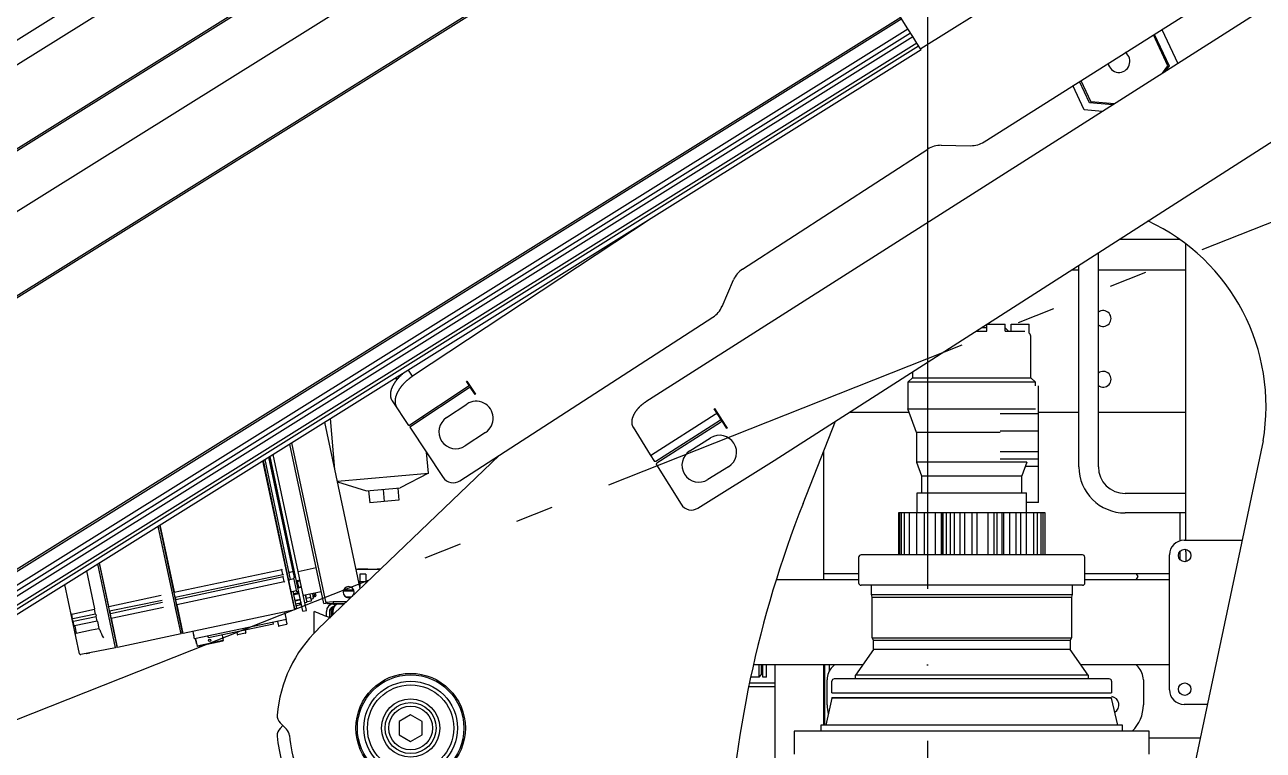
# Model space of a CAD drawing. Header units: millimetres. Extents: x 1084702 to 1166801, y 36632 to 124519.
# Drawn here: x 1097401 to 1098420, y 106232 to 106829 of the extents above; entities that cross this region are included whole.
import ezdxf

# ---------------------------------------------------------------- set-up
doc = ezdxf.new("R2010")
doc.units = ezdxf.units.MM
doc.header["$LTSCALE"] = 250
doc.linetypes.add('CENTER', pattern=[3, 2.5, -0.25, 0, -0.25])
doc.linetypes.add('PHANTOM', pattern=[2.1, 1.25, -0.2, 0.125, -0.2, 0.125, -0.2])
doc.layers.get('0').update_dxf_attribs({"color": 255})

# ---------------------------------------------------------------- blocks, each defined once
blk = doc.blocks.new('cont')
at = {"linetype": 'PHANTOM'}
blk.add_line((225402.8, 143408.7), (231452.8, 145808.7), dxfattribs=at)
blk = doc.blocks.new('PK65002M m platform_side')
at = {"linetype": 'Continuous'}
for p, q in [((-9419.2, 6567.8), (-11373.2, 5346.8)), ((-11575.6, 5341.2), (-9733, 6492.7)), ((-11331.7, 5303.7), (-9546, 6419.5)), ((-11330.9, 5302.4), (-9545.2, 6418.3)), ((-11534.1, 5298.2), (-9771.6, 6399.5)), ((-11533.3, 5296.9), (-9770.8, 6398.3)), ((-10456.8, 6060.5), (-11691.5, 5288.9)), ((-9588.8, 5990), (-10256.4, 5564.9)), ((-10040.9, 5872), (-10109, 5980.8)), ((-10150.9, 5516.7), (-9447.6, 5968)), ((-9978.2, 5779), (-9743.1, 5927.7)), ((-9920.5, 5924.2), (-10030.4, 5855.6)), ((-10046.8, 5881.4), (-11641.1, 4885.1)), ((-10046, 5880.1), (-11640.3, 4883.8)), ((-11635.3, 4875.8), (-10040.9, 5872)), ((-10038.8, 5868.5), (-11633.1, 4872.3)), ((-10036.9, 5865.6), (-10040.9, 5872)), ((-9827.2, 5841.6), (-9839, 5867)), ((-9838.3, 5867.5), (-9826.2, 5841.6)), ((-9832.1, 5871.4), (-9819, 5843.4)), ((-11631.2, 4869.3), (-10036.9, 5865.6)), ((-10033.5, 5860.1), (-11627.9, 4863.9)), ((-11626.5, 4861.7), (-10032.2, 5857.9)), ((-10033.5, 5860.1), (-10036.9, 5865.6)), ((-10030.1, 5854.6), (-10033.5, 5860.1)), ((-10030.1, 5854.6), (-11624.4, 4858.4)), ((-9831.5, 5835.4), (-9827.2, 5841.6)), ((-9826.2, 5841.6), (-9829.7, 5836.5)), ((-9895.9, 5805.3), (-9905.2, 5825.2)), ((-9891.5, 5811.1), (-9899.7, 5828.7)), ((-9898.7, 5829.3), (-9890.6, 5812)), ((-9880.9, 5804), (-9895.9, 5805.3)), ((-9872.3, 5809.5), (-9891.5, 5811.1)), ((-9871, 5810.3), (-9890.6, 5812)), ((-10013.5, 5776.1), (-9989.3, 5775.8)), ((-10176.8, 5674.3), (-10024.6, 5772.9)), ((-10252.1, 5715.9), (-10448.2, 5586.1)), ((-9817.3, 5698.6), (-9867.3, 5698.6)), ((-9812.3, 5451.1), (-9812.3, 5695)), ((-9884.3, 5511.6), (-9884.3, 5687.8)), ((-9906.3, 5673.6), (-9900.3, 5673.6)), ((-9900.3, 5511.6), (-9900.3, 5677.5)), ((-9884.3, 5673.6), (-9812.3, 5673.6)), ((-10193.7, 5643.6), (-10184.3, 5665.4)), ((-10409.3, 5500.1), (-10201.2, 5634.7)), ((-9985, 5623.1), (-9976, 5623.1)), ((-9980.3, 5626.1), (-9976, 5626.1)), ((-9978.4, 5626.1), (-9978.4, 5627.4)), ((-9976, 5628.9), (-9961, 5628.9)), ((-9976, 5623.1), (-9976, 5628.9)), ((-9961.1, 5626.1), (-9958.1, 5623.1)), ((-9961, 5623.1), (-9961, 5628.9)), ((-9961, 5623.1), (-9944.7, 5623.1)), ((-9956.1, 5628.9), (-9941.1, 5628.9)), ((-9956.1, 5623.1), (-9956.1, 5628.9)), ((-9941.1, 5621.5), (-9941.1, 5628.9)), ((-9939.7, 5584.9), (-9939.7, 5618.1)), ((-10448.2, 5586.1), (-10451.6, 5591.2)), ((-10462.8, 5584.3), (-10460.2, 5584.3)), ((-10403.9, 5582), (-10403.6, 5582.1)), ((-10401.6, 5578.5), (-10403.9, 5582)), ((-10403.6, 5582.1), (-10396.4, 5571.3)), ((-10040.9, 5581.1), (-10037, 5584.9)), ((-9935.9, 5581.1), (-10040.9, 5581.1)), ((-10040.9, 5581.1), (-10040.9, 5559.3)), ((-10037, 5589.8), (-10037, 5584.9)), ((-10037, 5584.9), (-9939.7, 5584.9)), ((-9939.7, 5584.9), (-9935.9, 5581.1)), ((-9935.9, 5578.1), (-9935.9, 5581.1)), ((-10451.4, 5545.6), (-10401.6, 5578.5)), ((-10400.7, 5577.1), (-10450.5, 5544.2)), ((-10396.7, 5571.1), (-10400.7, 5577.1)), ((-10396.4, 5571.3), (-10396.7, 5571.1)), ((-9933.4, 5518.1), (-9933.4, 5578.1)), ((-10451.4, 5545.6), (-10464.8, 5565.8)), ((-10420.3, 5552.1), (-10403.7, 5563.1)), ((-10512, 5509.4), (-10515.7, 5551.2)), ((-10439.2, 5551.6), (-10439.4, 5553.5)), ((-10251.6, 5521.4), (-10199.3, 5554.9)), ((-10200.1, 5559.3), (-10199.8, 5559.5)), ((-10194.1, 5549.9), (-10200.1, 5559.3)), ((-10199.8, 5559.5), (-10191.1, 5545.8)), ((-10196.4, 5554.1), (-10196.6, 5553.9)), ((-10088.7, 5556.6), (-10039.9, 5556.6)), ((-10040.9, 5559.3), (-9935.9, 5559.3)), ((-10033.7, 5539.7), (-10040.9, 5559.3)), ((-9965, 5555.4), (-9933.4, 5555.4)), ((-9933.4, 5556.6), (-9900.3, 5556.6)), ((-9884.3, 5556.6), (-9812.3, 5556.6)), ((-10491.2, 5411.3), (-10520.3, 5548.3)), ((-10450.5, 5544.2), (-10423.1, 5502.9)), ((-10388.2, 5539.8), (-10404.9, 5528.8)), ((-10266.9, 5544.1), (-10252.8, 5521.4)), ((-10195.8, 5549.5), (-10248.2, 5516)), ((-10194.9, 5548.1), (-10247.3, 5514.5)), ((-10189.8, 5543.2), (-10194, 5549.8)), ((-10191.1, 5545.8), (-10189.5, 5543.4)), ((-10189.7, 5543.2), (-10189.6, 5543.3)), ((-10189.6, 5543.3), (-10189.5, 5543.4)), ((-10189.6, 5543.3), (-10189.6, 5543.3)), ((-10189.6, 5543.3), (-10189.6, 5543.3)), ((-10189.5, 5543.4), (-10189.5, 5543.4)), ((-10127.1, 5481.4), (-10100.4, 5549.1)), ((-9933.4, 5541), (-9965, 5541)), ((-10521.2, 5399), (-10549.2, 5530.3)), ((-10519.3, 5399.4), (-10547.4, 5531.4)), ((-10220.1, 5524.7), (-10203.2, 5535.3)), ((-9965, 5539.7), (-10033.7, 5539.7)), ((-10033.7, 5539.7), (-10033.7, 5515.4)), ((-9748.8, 5532.9), (-9835.7, 5122.2)), ((-10545.4, 5420.4), (-10566.5, 5519.5)), ((-10544.7, 5420.5), (-10565.9, 5519.8)), ((-10538.3, 5392.8), (-10565.4, 5520.1)), ((-10535.4, 5393.4), (-10562.7, 5521.8)), ((-10376.6, 5521.2), (-10526, 5378)), ((-10435.2, 5506.3), (-10436.8, 5523.5)), ((-10252.8, 5521.4), (-10252.8, 5521.3)), ((-10252.8, 5521.3), (-10249.3, 5516)), ((-10110.3, 5524), (-10110.3, 5418.6)), ((-9965, 5524.1), (-9933.4, 5524.1)), ((-10545.1, 5393.9), (-10571.2, 5516.5)), ((-10544.9, 5394.7), (-10570.8, 5516.7)), ((-10548.5, 5418.7), (-10569.5, 5517.6)), ((-10247.6, 5513.1), (-10227.4, 5480.7)), ((-10213.6, 5477.5), (-10150.9, 5516.7)), ((-10188.3, 5511.6), (-10205.3, 5501)), ((-9943, 5515.4), (-10033.7, 5515.4)), ((-10033.7, 5515.4), (-10029.6, 5504.1)), ((-9965, 5518.1), (-9933.4, 5518.1)), ((-9943, 5515.4), (-9947.1, 5504.1)), ((-9944.2, 5512.1), (-9933.4, 5512.1)), ((-9933.4, 5482.1), (-9933.4, 5518.1)), ((-10510, 5499.7), (-10435.2, 5506.3)), ((-10509.8, 5499.2), (-10486.1, 5491.8)), ((-10435.2, 5506.3), (-10458.5, 5494.2)), ((-10029.6, 5504.1), (-9947.1, 5504.1)), ((-10029.6, 5504.1), (-10029.6, 5490.1)), ((-9947.1, 5490.1), (-9947.1, 5504.1)), ((-10486.1, 5491.8), (-10458.5, 5494.2)), ((-10484.3, 5491.9), (-10483.4, 5482)), ((-10472.3, 5493), (-10471.5, 5483)), ((-10460.4, 5494), (-10459.5, 5484.1)), ((-10033.4, 5490.1), (-9943.4, 5490.1)), ((-10033.4, 5474.1), (-10033.4, 5490.1)), ((-9943.4, 5474.1), (-9943.4, 5490.1)), ((-9812.3, 5489.6), (-9862.3, 5489.6)), ((-10459.5, 5484.1), (-10483.4, 5482)), ((-9933.4, 5482.1), (-9943.4, 5482.1)), ((-10048.4, 5474.1), (-9928.4, 5474.1)), ((-10048.4, 5439.1), (-10048.4, 5474.1)), ((-10047.6, 5439.1), (-10047.6, 5474.1)), ((-10046.2, 5439.1), (-10046.2, 5474.1)), ((-10043.8, 5439.1), (-10043.8, 5474.1)), ((-10039.7, 5439.1), (-10039.7, 5474.1)), ((-10033.7, 5474.1), (-10033.7, 5439.1)), ((-10027.5, 5474.1), (-10027.5, 5439.1)), ((-10018.5, 5474.1), (-10018.5, 5439.1)), ((-10013.3, 5439.1), (-10013.3, 5474.1)), ((-10012.8, 5439.1), (-10012.8, 5474.1)), ((-10012, 5439.1), (-10012, 5474.1)), ((-10009.3, 5439.1), (-10009.3, 5474.1)), ((-10006.1, 5474.1), (-10006.1, 5439.1)), ((-10002.8, 5474.1), (-10002.8, 5439.1)), ((-9998.1, 5474.1), (-9998.1, 5439.1)), ((-9994.3, 5474.1), (-9994.3, 5439.1)), ((-9988.4, 5474.1), (-9988.4, 5439.1)), ((-9984.1, 5474.1), (-9984.1, 5439.1)), ((-9975.1, 5474.1), (-9975.1, 5439.1)), ((-9970.2, 5474.1), (-9970.2, 5439.1)), ((-9967.9, 5474.1), (-9967.9, 5439.1)), ((-9963.8, 5474.1), (-9963.8, 5439.1)), ((-9962.4, 5474.1), (-9962.4, 5439.1)), ((-9957.4, 5474.1), (-9957.4, 5439.1)), ((-9952.2, 5474.1), (-9952.2, 5439.1)), ((-9948.3, 5474.1), (-9948.3, 5439.1)), ((-9943.7, 5474.1), (-9943.7, 5439.1)), ((-9937.6, 5474.1), (-9937.6, 5439.1)), ((-9934.6, 5474.1), (-9934.6, 5439.1)), ((-9931.6, 5474.1), (-9931.6, 5439.1)), ((-9929.9, 5474.1), (-9929.9, 5439.1)), ((-9928.4, 5474.1), (-9928.4, 5439.1)), ((-9812.3, 5473.6), (-9862.3, 5473.6)), ((-9817.3, 5473.6), (-9817.3, 5450.6)), ((-10638.6, 5374), (-10657.5, 5462.6)), ((-10645.7, 5407.8), (-10657.4, 5462.7)), ((-10637.3, 5375.1), (-10656.1, 5463.5)), ((-10644, 5408.6), (-10655.7, 5463.7)), ((-9813.8, 5451.1), (-9766.1, 5451.1)), ((-9897.4, 5439.1), (-10079.4, 5439.1)), ((-9825.8, 5328.1), (-9825.8, 5439.1)), ((-9817.3, 5441.7), (-9817.3, 5435.5)), ((-9812.3, 5441.6), (-9812.3, 5443.6)), ((-9812.3, 5441.6), (-9812.3, 5433.7)), ((-10692.4, 5362.6), (-10707.1, 5431.6)), ((-10691.1, 5363.4), (-10705.7, 5432.4)), ((-10697.9, 5396.7), (-10705.5, 5432.6)), ((-10527.5, 5428.3), (-10542.2, 5425.2)), ((-10081.4, 5437.1), (-10081.4, 5416.1)), ((-9895.4, 5416.1), (-9895.4, 5437.1)), ((-10716.2, 5425.9), (-10709.6, 5394.8)), ((-10555.8, 5426.9), (-10644.2, 5408.1)), ((-10643.4, 5404.2), (-10555, 5423)), ((-10554.6, 5421), (-10642.9, 5402.2)), ((-10555.8, 5426.9), (-10555.4, 5427.5)), ((-10555, 5423), (-10555.8, 5426.9)), ((-10555, 5423), (-10554.4, 5422.6)), ((-10554.6, 5421), (-10554.2, 5421.6)), ((-10553.7, 5417.1), (-10554.6, 5421)), ((-10545.6, 5419.3), (-10549.4, 5418.5)), ((-10546.5, 5425.3), (-10549.2, 5424.6)), ((-10545.9, 5425.8), (-10546.5, 5425.3)), ((-10544.3, 5420.6), (-10545.8, 5420.3)), ((-10543.3, 5408.6), (-10545.8, 5420.3)), ((-10540.7, 5418.3), (-10543.6, 5417.7)), ((-10543, 5417.2), (-10540.6, 5417.8)), ((-10474.7, 5427.1), (-10494.5, 5427.1)), ((-10493, 5427.6), (-10493.3, 5427.3)), ((-10493.3, 5427.3), (-10485, 5427.3)), ((-10493.3, 5427.1), (-10493.3, 5427.3)), ((-10493, 5427.6), (-10485.3, 5427.6)), ((-10486.7, 5423.2), (-10491.5, 5423.2)), ((-10491.5, 5423.2), (-10491.5, 5413.1)), ((-10486.7, 5423.2), (-10486.7, 5415.6)), ((-10485.3, 5427.6), (-10485, 5427.3)), ((-10485, 5427.1), (-10485, 5427.3)), ((-10477, 5427.6), (-10477.3, 5427.3)), ((-10477.3, 5427.3), (-10474.5, 5427.3)), ((-10477.3, 5427.1), (-10477.3, 5427.3)), ((-10477, 5427.6), (-10474.2, 5427.6)), ((-10081.4, 5418.6), (-10149.2, 5418.6)), ((-10081.4, 5423.6), (-10110.3, 5423.6)), ((-9825.8, 5423.6), (-9895.4, 5423.6)), ((-9825.8, 5418.6), (-9895.4, 5418.6)), ((-9851.8, 5421.4), (-9853.5, 5418.6)), ((-9853.3, 5423.6), (-9851.8, 5421.4)), ((-10722.1, 5357.8), (-10734.2, 5414.7)), ((-10645.7, 5407.8), (-10645.8, 5407.8)), ((-10643.4, 5404.2), (-10644.2, 5408.1)), ((-10642.1, 5398.3), (-10553.7, 5417.1)), ((-10553.7, 5417.1), (-10553.1, 5416.7)), ((-10543.5, 5409.6), (-10547.4, 5408.7)), ((-10543.4, 5395), (-10546.4, 5409)), ((-10545.9, 5408.9), (-10546.4, 5408.8)), ((-10541.6, 5407.9), (-10546, 5407)), ((-10541.8, 5408.9), (-10543.3, 5408.6)), ((-10543, 5417.2), (-10542, 5412.5)), ((-10542.7, 5407.7), (-10542.9, 5408.7)), ((-10542.1, 5408.2), (-10542.7, 5407.7)), ((-10539.5, 5412.5), (-10542.4, 5411.8)), ((-10542, 5407.8), (-10542.3, 5408.8)), ((-10542, 5412.5), (-10539.6, 5413.1)), ((-10523.3, 5408.7), (-10538, 5405.6)), ((-10528.6, 5404.6), (-10529.2, 5407.5)), ((-10528.2, 5407.7), (-10527.7, 5405.4)), ((-10505.1, 5409.6), (-10496.4, 5409.6)), ((-10496.6, 5410.1), (-10505, 5410.1)), ((-10501.2, 5409.9), (-10505, 5409.9)), ((-10501.5, 5409.6), (-10501.2, 5409.9)), ((-10501.2, 5409.9), (-10501.2, 5410.1)), ((-10498.1, 5409.6), (-10498.1, 5410.1)), ((-10492.4, 5417.2), (-10485, 5417.2)), ((-9897.4, 5414.1), (-10079.4, 5414.1)), ((-10070.8, 5406.4), (-10070.8, 5414.1)), ((-9905.9, 5414.1), (-9905.9, 5406.4)), ((-10654.8, 5405.8), (-10698, 5396.4)), ((-10697.3, 5393), (-10654.2, 5401.9)), ((-10653.7, 5399.9), (-10696.7, 5390.5)), ((-10645, 5403.8), (-10644.9, 5403.9)), ((-10644.5, 5401.9), (-10644.9, 5403.9)), ((-10644.5, 5401.9), (-10644.6, 5401.9)), ((-10643.7, 5398), (-10643.6, 5398)), ((-10638.5, 5374), (-10643.6, 5398)), ((-10642.8, 5402.8), (-10643, 5403.8)), ((-10642.1, 5398.3), (-10642.9, 5402.2)), ((-10636.7, 5374.4), (-10641.7, 5397.9)), ((-10545.8, 5406.4), (-10541.4, 5407.3)), ((-10544.8, 5401.7), (-10540.4, 5402.7)), ((-10540.3, 5402.1), (-10544.7, 5401.1)), ((-10540.7, 5399.3), (-10544.2, 5398.5)), ((-10540.6, 5397.9), (-10543.4, 5397.3)), ((-10540.6, 5397.9), (-10540.9, 5399.2)), ((-10540.1, 5398.4), (-10540.6, 5397.9)), ((-10540.1, 5398.4), (-10540.3, 5399.5)), ((-10536.8, 5399.8), (-10535.2, 5400.1)), ((-10536.4, 5406), (-10535.2, 5400.1)), ((-10532.1, 5403.9), (-10535.6, 5403.2)), ((-10535, 5400.4), (-10535.5, 5401.6)), ((-10531.5, 5401.1), (-10535, 5400.4)), ((-10531.6, 5402.4), (-10532.5, 5406.8)), ((-10530.2, 5403), (-10531.6, 5402.4)), ((-10531.6, 5402.4), (-10531.5, 5401.1)), ((-10530.6, 5407.2), (-10529.8, 5403.6)), ((-10530.1, 5404.9), (-10527.7, 5405.4)), ((-10528.6, 5404.6), (-10529.9, 5404.3)), ((-10527.8, 5405.7), (-10528.6, 5404.6)), ((-10521.2, 5399), (-10519.3, 5399.4)), ((-10519.5, 5400.3), (-10516.5, 5400.5)), ((-10519.5, 5400.3), (-10518, 5399.1)), ((-10518, 5399.1), (-10503.9, 5399.1)), ((-10516.5, 5400.5), (-10513.4, 5400.6)), ((-10513.4, 5400.6), (-10502.3, 5400.6)), ((-10513.4, 5400.6), (-10513.4, 5399.1)), ((-10513.1, 5398.6), (-10512.2, 5397.3)), ((-10504.4, 5398.6), (-10513.1, 5398.6)), ((-10511.6, 5399.1), (-10511.6, 5398.6)), ((-10503.3, 5404.6), (-10498.3, 5404.6)), ((-10070.8, 5406.4), (-9905.9, 5406.4)), ((-10070.2, 5404.2), (-10070.8, 5406.4)), ((-10070.2, 5404.2), (-9906.5, 5404.2)), ((-10070.2, 5370.9), (-10070.2, 5404.2)), ((-9905.9, 5406.4), (-9906.5, 5404.2)), ((-9906.5, 5404.2), (-9906.5, 5370.9)), ((-10728.5, 5390.3), (-10728.4, 5390.4)), ((-10727.7, 5386.4), (-10728.5, 5390.3)), ((-10728.5, 5390.3), (-10728.5, 5390.3)), ((-10728.4, 5390.4), (-10709.6, 5394.3)), ((-10708.8, 5390.4), (-10727.6, 5386.4)), ((-10727.1, 5384.5), (-10708.4, 5388.5)), ((-10708.8, 5390.4), (-10709.6, 5394.3)), ((-10708.6, 5390.1), (-10708.3, 5388.9)), ((-10707.6, 5384.6), (-10708.4, 5388.5)), ((-10697.3, 5393), (-10698, 5396.4)), ((-10696.6, 5390.8), (-10697, 5392.8)), ((-10696, 5387.1), (-10696.7, 5390.5)), ((-10696, 5387.1), (-10652.9, 5396.1)), ((-10545.1, 5393.9), (-10636.7, 5374.4)), ((-10551.9, 5385.9), (-10553.2, 5392.2)), ((-10544.9, 5394.7), (-10545.1, 5393.9)), ((-10543.4, 5395), (-10544.9, 5394.7)), ((-10538.3, 5392.8), (-10535.4, 5393.4)), ((-10529.1, 5374.8), (-10529.1, 5392.6)), ((-10519.1, 5388.7), (-10519.1, 5392.6)), ((-10516.3, 5392.6), (-10516.1, 5393.8)), ((-10516.3, 5387.6), (-10516.3, 5392.6)), ((-10516.1, 5393.8), (-10515.6, 5395)), ((-10516.1, 5392.6), (-10516.1, 5387.4)), ((-10514.7, 5393.9), (-10514.9, 5392.6)), ((-10514.9, 5392.6), (-10514.9, 5388.6)), ((-10514.2, 5395.1), (-10514.7, 5393.9)), ((-10513.6, 5395.7), (-10514.2, 5395.1)), ((-10513.5, 5394.3), (-10513.7, 5392.6)), ((-10513.7, 5392.6), (-10513.7, 5389.7)), ((-10513, 5396.3), (-10513.6, 5395.7)), ((-10513.4, 5396.7), (-10512.5, 5396.9)), ((-10727.8, 5386.4), (-10727.9, 5386.3)), ((-10727.6, 5386.4), (-10727.6, 5386.4)), ((-10726.4, 5380.6), (-10727.2, 5384.5)), ((-10726.9, 5384.5), (-10727, 5384.5)), ((-10726.6, 5380.5), (-10726.6, 5380.5)), ((-10726.4, 5380.6), (-10726.5, 5380.5)), ((-10726.3, 5380.6), (-10726.4, 5380.6)), ((-10707.5, 5384.6), (-10726.3, 5380.6)), ((-10725.9, 5380.3), (-10724.7, 5374.8)), ((-10707.3, 5384.2), (-10706.2, 5378.6)), ((-10690.7, 5362.9), (-10695.8, 5386.9)), ((-10551.9, 5385.9), (-10627.4, 5369.9)), ((-10562.5, 5382.1), (-10616.1, 5370.7)), ((-10585.9, 5377.1), (-10585.4, 5375.1)), ((-10562.5, 5382.1), (-10562.9, 5383.6)), ((-10559.2, 5384.3), (-10558.5, 5380.8)), ((-10551.9, 5381.8), (-10558, 5380.5)), ((-10552.4, 5385.8), (-10551.6, 5382.3)), ((-10638.5, 5374), (-10690.7, 5362.9)), ((-10637.3, 5375.1), (-10638.7, 5374.8)), ((-10636.7, 5374.4), (-10637.3, 5375.1)), ((-10628.9, 5376.1), (-10628.1, 5372.2)), ((-10627.4, 5369.9), (-10628.7, 5376.1)), ((-10627.9, 5372.2), (-10628.1, 5372.2)), ((-10626.9, 5370), (-10626.1, 5366.4)), ((-10626.6, 5370), (-10625.3, 5364.1)), ((-10603.8, 5368.6), (-10625.3, 5364.1)), ((-10604.2, 5368), (-10624.7, 5363.7)), ((-10616.1, 5370.7), (-10616.4, 5372.2)), ((-10604.8, 5373.1), (-10603.8, 5368.6)), ((-10604.2, 5368), (-10603.8, 5368.6)), ((-10592.7, 5375.7), (-10592.3, 5373.6)), ((-10585.8, 5374.6), (-10591.8, 5373.3)), ((-10070.2, 5370.9), (-9906.5, 5370.9)), ((-10069.2, 5368.8), (-10070.2, 5370.9)), ((-10069.2, 5368.8), (-9907.6, 5368.8)), ((-10069.2, 5361.2), (-10069.2, 5368.8)), ((-9906.5, 5370.9), (-9907.6, 5368.8)), ((-9907.6, 5368.8), (-9907.6, 5361.2)), ((-10692.4, 5362.6), (-10720.9, 5357)), ((-10716.7, 5357.9), (-10716.8, 5357.8)), ((-10716.7, 5357.9), (-10716.7, 5357.9)), ((-10716.7, 5357.9), (-10716.6, 5357.9)), ((-10713.8, 5358.4), (-10713.7, 5358.4)), ((-10713.7, 5358.4), (-10713.6, 5358.5)), ((-10713.7, 5358.4), (-10713.7, 5358.4)), ((-10713.7, 5358.4), (-10713.7, 5358.4)), ((-10691.1, 5363.4), (-10692.5, 5363)), ((-10690.7, 5362.9), (-10691.1, 5363.4)), ((-10624.7, 5363.7), (-10625.3, 5364.1)), ((-10069.2, 5361.2), (-10083.9, 5340.1)), ((-9907.6, 5361.2), (-10069.2, 5361.2)), ((-9892.8, 5340.1), (-9907.6, 5361.2)), ((-10078, 5348.6), (-10168, 5348.6)), ((-10163.3, 5338.6), (-10163.3, 5348.6)), ((-10161.3, 5340.6), (-10161.3, 5348.6)), ((-10160.3, 5338.6), (-10160.3, 5348.6)), ((-10157.3, 5338.6), (-10157.3, 5348.6)), ((-10150.3, 5348.6), (-10150.3, 5165.6)), ((-10110.3, 5348.6), (-10110.3, 5299.1)), ((-10109.3, 5299.1), (-10109.3, 5348.6)), ((-10105.3, 5343.8), (-10105.3, 5348.6)), ((-10102.9, 5347), (-10101.3, 5348.6)), ((-9825.8, 5348.6), (-9898.8, 5348.6)), ((-9853.3, 5348.6), (-9851.7, 5347)), ((-10163.3, 5338.6), (-10170.2, 5338.6)), ((-10163.3, 5338.6), (-10161.3, 5340.6)), ((-10157.3, 5338.6), (-10160.3, 5338.6)), ((-10107.3, 5315.6), (-10107.3, 5336.4)), ((-9875.4, 5337.1), (-10101.4, 5337.1)), ((-9892.8, 5340.1), (-10083.9, 5340.1)), ((-10083.9, 5337.1), (-10083.9, 5340.1)), ((-9892.8, 5340.1), (-9892.8, 5337.1)), ((-9847.3, 5336.4), (-9847.3, 5315.6)), ((-10150.3, 5330.6), (-10171.8, 5330.6)), ((-10150.3, 5333.6), (-10171.2, 5333.6)), ((-10103.4, 5325.6), (-10103.4, 5335.1)), ((-9873.4, 5335.1), (-9873.4, 5325.6)), ((-10103.4, 5321.1), (-10108.4, 5299.1)), ((-10103.4, 5325.6), (-9873.4, 5325.6)), ((-9873.4, 5321.6), (-10103.4, 5321.6)), ((-10103.4, 5321.1), (-10103.4, 5321.6)), ((-9873.4, 5321.1), (-10103.4, 5321.1)), ((-9873.4, 5321.6), (-9873.4, 5321.1)), ((-9868.4, 5299.1), (-9873.4, 5321.1)), ((-9794.7, 5316.1), (-9813.8, 5316.1)), ((-10449.8, 5307.5), (-10459.3, 5302)), ((-10440.3, 5302), (-10449.8, 5307.5)), ((-10557.2, 5300.9), (-10551.8, 5295.6)), ((-10554.8, 5298.6), (-10557.2, 5296.2)), ((-10459.3, 5302), (-10459.3, 5291.1)), ((-10440.3, 5291.1), (-10440.3, 5302)), ((-9864.4, 5299.1), (-10112.4, 5299.1)), ((-10112.4, 5299.1), (-10112.4, 5294.1)), ((-9864.4, 5294.1), (-9864.4, 5299.1)), ((-10459.3, 5291.1), (-10449.8, 5285.6)), ((-10449.8, 5285.6), (-10440.3, 5291.1)), ((-9842.4, 5294.1), (-10134.4, 5294.1)), ((-10134.4, 5294.1), (-10134.4, 5275.1)), ((-9842.4, 5275.1), (-9842.4, 5294.1)), ((-9842.4, 5288.6), (-9800.5, 5288.6))]:
    blk.add_line(p, q, dxfattribs=at)
at = {"linetype": 'CENTER'}
blk.add_lwpolyline([(-10024.8, 7536.4), (-10024.8, 4362.9)], dxfattribs=at)
at = {"linetype": 'Continuous'}
for points in [[(-10030.4, 5855.6), (-10030.5, 5855.5), (-10030.5, 5855.5), (-10030.5, 5855.5), (-10030.6, 5855.5), (-10030.6, 5855.5), (-10030.6, 5855.5), (-10030.6, 5855.5), (-10030.6, 5855.5)], [(-10030.6, 5855.5), (-10030.6, 5855.5), (-10030.6, 5855.5)], [(-10030.6, 5855.5), (-10030.5, 5855.5), (-10030.5, 5855.5)], [(-10464.8, 5565.8), (-10464.8, 5565.9), (-10464.9, 5566), (-10465, 5566.1), (-10465.1, 5566.3), (-10465.1, 5566.4), (-10465.2, 5566.5), (-10465.3, 5566.7), (-10465.3, 5566.8), (-10465.4, 5566.9), (-10465.5, 5567), (-10465.5, 5567.2), (-10465.6, 5567.3), (-10465.6, 5567.5), (-10465.7, 5567.6), (-10465.7, 5567.7), (-10465.8, 5567.9), (-10465.8, 5568), (-10465.9, 5568.2), (-10465.9, 5568.3), (-10465.9, 5568.5), (-10466, 5568.6), (-10466, 5568.8), (-10466, 5568.9), (-10466.1, 5569.1), (-10466.1, 5569.2), (-10466.1, 5569.4), (-10466.1, 5569.5), (-10466.1, 5569.7), (-10466.2, 5569.8), (-10466.2, 5570), (-10466.2, 5570.1), (-10466.2, 5570.3), (-10466.2, 5570.5), (-10466.2, 5570.6), (-10466.2, 5570.8), (-10466.2, 5570.9), (-10466.2, 5571.1), (-10466.2, 5571.3), (-10466.2, 5571.4), (-10466.2, 5571.6), (-10466.2, 5571.8), (-10466.2, 5571.9), (-10466.2, 5572.1), (-10466.1, 5572.3), (-10466.1, 5572.4), (-10466.1, 5572.6), (-10466.1, 5572.8), (-10466, 5573), (-10466, 5573.1), (-10466, 5573.3), (-10466, 5573.5), (-10465.9, 5573.7), (-10465.9, 5573.8), (-10465.8, 5574), (-10465.8, 5574.2), (-10465.7, 5574.4), (-10465.7, 5574.5), (-10465.7, 5574.7), (-10465.6, 5574.9), (-10465.5, 5575.1), (-10465.5, 5575.3), (-10465.4, 5575.4), (-10465.4, 5575.6), (-10465.3, 5575.8), (-10465.2, 5576), (-10465.2, 5576.2), (-10465.1, 5576.3), (-10465, 5576.5), (-10465, 5576.7), (-10464.9, 5576.9), (-10464.8, 5577.1), (-10464.7, 5577.3), (-10464.6, 5577.4), (-10464.6, 5577.6), (-10464.5, 5577.8), (-10464.4, 5578), (-10464.3, 5578.2), (-10464.2, 5578.4), (-10464.1, 5578.5), (-10464, 5578.7), (-10463.9, 5578.9), (-10463.8, 5579.1), (-10463.7, 5579.3), (-10463.6, 5579.5), (-10463.5, 5579.7), (-10463.4, 5579.8), (-10463.3, 5580), (-10463.2, 5580.2), (-10463.1, 5580.4), (-10462.9, 5580.6), (-10462.8, 5580.8), (-10462.7, 5580.9), (-10462.6, 5581.1), (-10462.4, 5581.3), (-10462.3, 5581.5), (-10462.2, 5581.7), (-10462.1, 5581.9), (-10461.9, 5582.1), (-10461.8, 5582.2), (-10461.7, 5582.4), (-10461.5, 5582.6), (-10461.4, 5582.8), (-10461.2, 5583), (-10461.1, 5583.1), (-10461, 5583.3), (-10460.8, 5583.5), (-10460.7, 5583.7), (-10460.5, 5583.9), (-10460.4, 5584), (-10460.2, 5584.2), (-10460, 5584.4), (-10459.9, 5584.6), (-10459.7, 5584.8), (-10459.6, 5584.9), (-10459.4, 5585.1), (-10459.2, 5585.3), (-10459.1, 5585.5), (-10458.9, 5585.6), (-10458.7, 5585.8), (-10458.6, 5586), (-10458.4, 5586.2), (-10458.2, 5586.3), (-10458.1, 5586.5), (-10457.9, 5586.7), (-10457.7, 5586.8), (-10457.5, 5587), (-10457.4, 5587.2), (-10457.2, 5587.4), (-10457, 5587.5), (-10456.8, 5587.7), (-10456.6, 5587.9), (-10456.4, 5588), (-10456.2, 5588.2), (-10456.1, 5588.3), (-10455.9, 5588.5), (-10455.7, 5588.7), (-10455.5, 5588.8)], [(-10448.2, 5586.1), (-10448.4, 5585.9), (-10448.6, 5585.8), (-10448.8, 5585.6), (-10449.1, 5585.5), (-10449.3, 5585.3), (-10449.5, 5585.2), (-10449.7, 5585.1), (-10449.9, 5584.9), (-10450.1, 5584.8), (-10450.3, 5584.6), (-10450.5, 5584.5), (-10450.7, 5584.3), (-10450.9, 5584.1), (-10451.1, 5584), (-10451.3, 5583.8), (-10451.5, 5583.7), (-10451.7, 5583.5), (-10451.9, 5583.4), (-10452.1, 5583.2), (-10452.2, 5583), (-10452.4, 5582.9), (-10452.6, 5582.7), (-10452.8, 5582.6), (-10453, 5582.4), (-10453.2, 5582.2), (-10453.4, 5582.1), (-10453.5, 5581.9), (-10453.7, 5581.7), (-10453.9, 5581.6), (-10454.1, 5581.4), (-10454.3, 5581.2), (-10454.4, 5581.1), (-10454.6, 5580.9), (-10454.8, 5580.7), (-10455, 5580.5), (-10455.1, 5580.4), (-10455.3, 5580.2), (-10455.5, 5580), (-10455.6, 5579.8), (-10455.8, 5579.7), (-10455.9, 5579.5), (-10456.1, 5579.3), (-10456.3, 5579.1), (-10456.4, 5579), (-10456.6, 5578.8), (-10456.7, 5578.6), (-10456.9, 5578.4), (-10457, 5578.2), (-10457.2, 5578.1), (-10457.3, 5577.9), (-10457.5, 5577.7), (-10457.6, 5577.5), (-10457.8, 5577.3), (-10457.9, 5577.1), (-10458, 5577), (-10458.2, 5576.8), (-10458.3, 5576.6), (-10458.4, 5576.4), (-10458.6, 5576.2), (-10458.7, 5576), (-10458.8, 5575.9), (-10459, 5575.7), (-10459.1, 5575.5), (-10459.2, 5575.3), (-10459.3, 5575.1), (-10459.4, 5574.9), (-10459.5, 5574.7), (-10459.7, 5574.6), (-10459.8, 5574.4), (-10459.9, 5574.2), (-10460, 5574), (-10460.1, 5573.8), (-10460.2, 5573.6), (-10460.3, 5573.5), (-10460.4, 5573.3), (-10460.5, 5573.1), (-10460.6, 5572.9), (-10460.7, 5572.7), (-10460.8, 5572.5), (-10460.9, 5572.3), (-10460.9, 5572.2), (-10461, 5572), (-10461.1, 5571.8), (-10461.2, 5571.6), (-10461.3, 5571.4), (-10461.3, 5571.2), (-10461.4, 5571.1), (-10461.5, 5570.9), (-10461.6, 5570.7), (-10461.6, 5570.5), (-10461.7, 5570.3), (-10461.8, 5570.2), (-10461.8, 5570), (-10461.9, 5569.8), (-10461.9, 5569.6), (-10462, 5569.4), (-10462, 5569.3), (-10462.1, 5569.1), (-10462.1, 5568.9), (-10462.2, 5568.7), (-10462.2, 5568.6), (-10462.3, 5568.4), (-10462.3, 5568.2), (-10462.3, 5568), (-10462.4, 5567.9), (-10462.4, 5567.7), (-10462.4, 5567.5), (-10462.5, 5567.3), (-10462.5, 5567.2), (-10462.5, 5567), (-10462.5, 5566.8), (-10462.5, 5566.7), (-10462.6, 5566.5), (-10462.6, 5566.3), (-10462.6, 5566.1), (-10462.6, 5566), (-10462.6, 5565.8), (-10462.6, 5565.7), (-10462.6, 5565.5), (-10462.6, 5565.3), (-10462.6, 5565.2), (-10462.6, 5565), (-10462.6, 5564.8), (-10462.6, 5564.7), (-10462.6, 5564.5), (-10462.5, 5564.4), (-10462.5, 5564.2), (-10462.5, 5564.1), (-10462.5, 5563.9), (-10462.5, 5563.7), (-10462.4, 5563.6), (-10462.4, 5563.4), (-10462.4, 5563.3), (-10462.3, 5563.1), (-10462.3, 5563), (-10462.3, 5562.9), (-10462.2, 5562.7), (-10462.2, 5562.6), (-10462.2, 5562.4), (-10462.1, 5562.3), (-10462.1, 5562.1), (-10462, 5562), (-10462, 5561.9), (-10461.9, 5561.7), (-10461.8, 5561.6), (-10461.8, 5561.5), (-10461.7, 5561.3), (-10461.7, 5561.2), (-10461.6, 5561.1), (-10461.5, 5560.9), (-10461.4, 5560.8), (-10461.4, 5560.7), (-10461.3, 5560.6), (-10461.2, 5560.4), (-10461.1, 5560.3)], [(-10256.4, 5564.9), (-10256.6, 5564.8), (-10256.8, 5564.7), (-10257, 5564.6), (-10257.1, 5564.4), (-10257.3, 5564.3), (-10257.5, 5564.2), (-10257.7, 5564.1), (-10257.9, 5564), (-10258, 5563.8), (-10258.2, 5563.7), (-10258.4, 5563.6), (-10258.5, 5563.4), (-10258.7, 5563.3), (-10258.9, 5563.2), (-10259.1, 5563), (-10259.2, 5562.9), (-10259.4, 5562.8), (-10259.6, 5562.6), (-10259.7, 5562.5), (-10259.9, 5562.4), (-10260.1, 5562.2), (-10260.2, 5562.1), (-10260.4, 5562), (-10260.5, 5561.8), (-10260.7, 5561.7), (-10260.8, 5561.5), (-10261, 5561.4), (-10261.2, 5561.2), (-10261.3, 5561.1), (-10261.5, 5561), (-10261.6, 5560.8), (-10261.8, 5560.7), (-10261.9, 5560.5), (-10262.1, 5560.4), (-10262.2, 5560.2), (-10262.3, 5560.1), (-10262.5, 5559.9), (-10262.6, 5559.8), (-10262.8, 5559.6), (-10262.9, 5559.5), (-10263, 5559.3), (-10263.2, 5559.2), (-10263.3, 5559), (-10263.4, 5558.8), (-10263.6, 5558.7), (-10263.7, 5558.5), (-10263.8, 5558.4), (-10263.9, 5558.2), (-10264.1, 5558.1), (-10264.2, 5557.9), (-10264.3, 5557.8), (-10264.4, 5557.6), (-10264.5, 5557.4), (-10264.6, 5557.3), (-10264.8, 5557.1), (-10264.9, 5557), (-10265, 5556.8), (-10265.1, 5556.7), (-10265.2, 5556.5), (-10265.3, 5556.3), (-10265.4, 5556.2), (-10265.5, 5556), (-10265.6, 5555.9), (-10265.7, 5555.7), (-10265.8, 5555.5), (-10265.9, 5555.4), (-10266, 5555.2), (-10266.1, 5555.1), (-10266.1, 5554.9), (-10266.2, 5554.7), (-10266.3, 5554.6), (-10266.4, 5554.4), (-10266.5, 5554.3), (-10266.6, 5554.1), (-10266.6, 5553.9), (-10266.7, 5553.8), (-10266.8, 5553.6), (-10266.8, 5553.5), (-10266.9, 5553.3), (-10267, 5553.1), (-10267, 5553), (-10267.1, 5552.8), (-10267.2, 5552.7), (-10267.2, 5552.5), (-10267.3, 5552.3), (-10267.3, 5552.2), (-10267.4, 5552), (-10267.4, 5551.9), (-10267.5, 5551.7), (-10267.5, 5551.5), (-10267.6, 5551.4), (-10267.6, 5551.2), (-10267.6, 5551.1), (-10267.7, 5550.9), (-10267.7, 5550.8), (-10267.8, 5550.6), (-10267.8, 5550.5), (-10267.8, 5550.3), (-10267.8, 5550.2), (-10267.9, 5550), (-10267.9, 5549.9), (-10267.9, 5549.7), (-10267.9, 5549.6), (-10267.9, 5549.4), (-10268, 5549.3), (-10268, 5549.1), (-10268, 5549), (-10268, 5548.8), (-10268, 5548.7), (-10268, 5548.5), (-10268, 5548.4), (-10268, 5548.2), (-10268, 5548.1), (-10268, 5547.9), (-10268, 5547.8), (-10268, 5547.7), (-10268, 5547.5), (-10267.9, 5547.4), (-10267.9, 5547.2), (-10267.9, 5547.1), (-10267.9, 5547), (-10267.9, 5546.8), (-10267.8, 5546.7), (-10267.8, 5546.6), (-10267.8, 5546.4), (-10267.8, 5546.3), (-10267.7, 5546.2), (-10267.7, 5546), (-10267.7, 5545.9), (-10267.6, 5545.8), (-10267.6, 5545.7), (-10267.5, 5545.5), (-10267.5, 5545.4), (-10267.4, 5545.3), (-10267.4, 5545.2), (-10267.3, 5545), (-10267.3, 5544.9), (-10267.2, 5544.8), (-10267.2, 5544.7), (-10267.1, 5544.6), (-10267, 5544.4), (-10267, 5544.3), (-10266.9, 5544.2), (-10266.9, 5544.1)], [(-10199.3, 5554.9), (-10199.2, 5554.9), (-10199.2, 5554.9), (-10199.2, 5555), (-10199.1, 5555), (-10199.1, 5555), (-10199.1, 5555), (-10199, 5555), (-10199, 5555), (-10199, 5555.1), (-10198.9, 5555.1), (-10198.9, 5555.1), (-10198.9, 5555.1), (-10198.8, 5555.1), (-10198.8, 5555.1), (-10198.8, 5555.2), (-10198.7, 5555.2), (-10198.7, 5555.2), (-10198.6, 5555.2), (-10198.6, 5555.2), (-10198.6, 5555.2), (-10198.5, 5555.2), (-10198.5, 5555.2), (-10198.5, 5555.3), (-10198.4, 5555.3), (-10198.4, 5555.3), (-10198.4, 5555.3), (-10198.3, 5555.3), (-10198.3, 5555.3), (-10198.3, 5555.3), (-10198.2, 5555.3), (-10198.2, 5555.3), (-10198.2, 5555.3), (-10198.1, 5555.3), (-10198.1, 5555.3), (-10198.1, 5555.3), (-10198, 5555.3), (-10198, 5555.3), (-10198, 5555.4), (-10197.9, 5555.4), (-10197.9, 5555.4), (-10197.9, 5555.4), (-10197.8, 5555.4), (-10197.8, 5555.4), (-10197.8, 5555.4), (-10197.8, 5555.4), (-10197.7, 5555.4), (-10197.7, 5555.4), (-10197.7, 5555.3), (-10197.6, 5555.3), (-10197.6, 5555.3), (-10197.6, 5555.3), (-10197.5, 5555.3), (-10197.5, 5555.3)], [(-10194.1, 5549.9), (-10194.1, 5550), (-10194.1, 5550), (-10194.2, 5550), (-10194.2, 5550), (-10194.2, 5550), (-10194.2, 5550), (-10194.3, 5550), (-10194.3, 5550), (-10194.3, 5550), (-10194.4, 5550), (-10194.4, 5550), (-10194.4, 5550), (-10194.5, 5550), (-10194.5, 5550), (-10194.5, 5550), (-10194.6, 5550), (-10194.6, 5550), (-10194.6, 5550), (-10194.7, 5550), (-10194.7, 5550), (-10194.7, 5549.9), (-10194.8, 5549.9), (-10194.8, 5549.9), (-10194.8, 5549.9), (-10194.9, 5549.9), (-10194.9, 5549.9), (-10194.9, 5549.9), (-10195, 5549.9), (-10195, 5549.9), (-10195, 5549.9), (-10195.1, 5549.9), (-10195.1, 5549.9), (-10195.1, 5549.8), (-10195.2, 5549.8), (-10195.2, 5549.8), (-10195.2, 5549.8), (-10195.3, 5549.8), (-10195.3, 5549.8), (-10195.3, 5549.8), (-10195.4, 5549.7), (-10195.4, 5549.7), (-10195.4, 5549.7), (-10195.5, 5549.7), (-10195.5, 5549.7), (-10195.5, 5549.7), (-10195.6, 5549.6), (-10195.6, 5549.6), (-10195.6, 5549.6), (-10195.7, 5549.6), (-10195.7, 5549.6), (-10195.7, 5549.5), (-10195.8, 5549.5), (-10195.8, 5549.5)], [(-10189.8, 5543.2), (-10189.7, 5543.2), (-10189.7, 5543.2)], [(-10189.6, 5543.3), (-10189.5, 5543.3), (-10189.5, 5543.4)], [(-10252.8, 5521.3), (-10252.8, 5521.3), (-10252.8, 5521.3), (-10252.8, 5521.3), (-10252.7, 5521.3), (-10252.7, 5521.3), (-10252.7, 5521.3), (-10252.7, 5521.3), (-10252.7, 5521.3), (-10252.7, 5521.3), (-10252.7, 5521.2), (-10252.7, 5521.2), (-10252.7, 5521.2), (-10252.7, 5521.2), (-10252.6, 5521.2), (-10252.6, 5521.2), (-10252.6, 5521.2), (-10252.6, 5521.2), (-10252.6, 5521.2), (-10252.6, 5521.2), (-10252.6, 5521.2), (-10252.5, 5521.2), (-10252.5, 5521.2), (-10252.5, 5521.2), (-10252.5, 5521.2), (-10252.5, 5521.2), (-10252.5, 5521.2), (-10252.4, 5521.2), (-10252.4, 5521.2), (-10252.4, 5521.1), (-10252.4, 5521.1), (-10252.4, 5521.1), (-10252.4, 5521.1), (-10252.3, 5521.1), (-10252.3, 5521.1), (-10252.3, 5521.1), (-10252.3, 5521.1), (-10252.3, 5521.1), (-10252.2, 5521.1), (-10252.2, 5521.2), (-10252.2, 5521.2), (-10252.2, 5521.2), (-10252.2, 5521.2), (-10252.1, 5521.2), (-10252.1, 5521.2), (-10252.1, 5521.2), (-10252.1, 5521.2), (-10252.1, 5521.2), (-10252, 5521.2), (-10252, 5521.2), (-10252, 5521.2), (-10252, 5521.2), (-10252, 5521.2), (-10251.9, 5521.2), (-10251.9, 5521.2), (-10251.9, 5521.2), (-10251.9, 5521.2), (-10251.9, 5521.3), (-10251.8, 5521.3), (-10251.8, 5521.3), (-10251.8, 5521.3), (-10251.8, 5521.3), (-10251.8, 5521.3), (-10251.7, 5521.3), (-10251.7, 5521.3), (-10251.7, 5521.3), (-10251.7, 5521.3), (-10251.7, 5521.4), (-10251.6, 5521.4), (-10251.6, 5521.4)], [(-10248.2, 5516), (-10248.2, 5516), (-10248.2, 5516), (-10248.2, 5516), (-10248.2, 5516), (-10248.3, 5515.9), (-10248.3, 5515.9), (-10248.3, 5515.9), (-10248.3, 5515.9), (-10248.3, 5515.9), (-10248.4, 5515.9), (-10248.4, 5515.9), (-10248.4, 5515.9), (-10248.4, 5515.9), (-10248.4, 5515.9), (-10248.5, 5515.8), (-10248.5, 5515.8), (-10248.5, 5515.8), (-10248.5, 5515.8), (-10248.6, 5515.8), (-10248.6, 5515.8), (-10248.6, 5515.8), (-10248.6, 5515.8), (-10248.6, 5515.8), (-10248.7, 5515.8), (-10248.7, 5515.8), (-10248.7, 5515.8), (-10248.7, 5515.8), (-10248.7, 5515.8), (-10248.8, 5515.8), (-10248.8, 5515.8), (-10248.8, 5515.8), (-10248.8, 5515.8), (-10248.8, 5515.8), (-10248.9, 5515.8), (-10248.9, 5515.8), (-10248.9, 5515.8), (-10248.9, 5515.8), (-10248.9, 5515.8), (-10248.9, 5515.8), (-10249, 5515.8), (-10249, 5515.8), (-10249, 5515.8), (-10249, 5515.8), (-10249, 5515.8), (-10249, 5515.8), (-10249.1, 5515.8), (-10249.1, 5515.8), (-10249.1, 5515.8), (-10249.1, 5515.8), (-10249.1, 5515.8), (-10249.1, 5515.8), (-10249.2, 5515.8), (-10249.2, 5515.8), (-10249.2, 5515.8), (-10249.2, 5515.8), (-10249.2, 5515.8), (-10249.2, 5515.9), (-10249.2, 5515.9), (-10249.2, 5515.9), (-10249.3, 5515.9), (-10249.3, 5515.9), (-10249.3, 5515.9), (-10249.3, 5515.9), (-10249.3, 5515.9), (-10249.3, 5515.9), (-10249.3, 5515.9), (-10249.3, 5515.9), (-10249.3, 5516), (-10249.3, 5516)], [(-10536.3, 5406), (-10536.3, 5406), (-10536, 5404.6), (-10535.6, 5403.2)], [(-10535.6, 5403.2), (-10535.6, 5402.4), (-10535.4, 5401.7)], [(-10535.4, 5401.7), (-10535.3, 5401), (-10535, 5400.4)], [(-10532.6, 5406.8), (-10532.6, 5406.8), (-10532.3, 5405.4), (-10532.1, 5403.9)], [(-10532.1, 5403.9), (-10531.9, 5403.2), (-10531.7, 5402.5)], [(-10531.7, 5402.5), (-10531.6, 5401.8), (-10531.5, 5401.1)], [(-10512.1, 5397.3), (-10513, 5396), (-10513.5, 5394.3)], [(-10509.4, 5398.6), (-10510.8, 5398.3), (-10512.1, 5397.3)], [(-10728.6, 5390.3), (-10728.6, 5390.3), (-10728.5, 5390.3), (-10728.5, 5390.3)], [(-10728.4, 5390.4), (-10728.4, 5390.3), (-10728.5, 5390.3)], [(-10728.2, 5390.4), (-10728.3, 5390.4), (-10728.4, 5390.4)], [(-10515.6, 5395), (-10514.7, 5396), (-10513.4, 5396.7)], [(-10727.9, 5386.3), (-10727.9, 5386.3), (-10728, 5386.3), (-10728, 5386.2), (-10728, 5386.1), (-10728.1, 5386), (-10728.1, 5386), (-10728.1, 5385.9)], [(-10727.7, 5386.4), (-10727.8, 5386.4), (-10727.8, 5386.4), (-10727.8, 5386.4)], [(-10727.6, 5386.4), (-10727.7, 5386.4), (-10727.7, 5386.4), (-10727.7, 5386.4)], [(-10727.7, 5386.4), (-10727.6, 5386.4), (-10727.6, 5386.4), (-10727.6, 5386.4)], [(-10727, 5384.5), (-10727.1, 5384.5), (-10727.1, 5384.5), (-10727.2, 5384.5), (-10727.2, 5384.5), (-10727.2, 5384.5)], [(-10726.6, 5380.5), (-10726.7, 5380.4), (-10726.8, 5380.3), (-10726.8, 5380.2), (-10726.8, 5380.1), (-10726.8, 5380)], [(-10726.5, 5380.5), (-10726.5, 5380.5), (-10726.6, 5380.5)], [(-10724.7, 5374.8), (-10718.5, 5376.1), (-10712.3, 5377.4), (-10706.2, 5378.6)], [(-10706.2, 5378.6), (-10705.8, 5378.1), (-10705.4, 5377.4), (-10705.1, 5376.7), (-10704.7, 5375.9), (-10704.4, 5375.1), (-10704, 5374.1)], [(-10725.5, 5373.9), (-10725.5, 5374.1), (-10725.5, 5374.2), (-10725.4, 5374.4), (-10725.3, 5374.5), (-10725.2, 5374.6), (-10725, 5374.7), (-10724.9, 5374.8), (-10724.7, 5374.8)], [(-10704, 5374.1), (-10703.7, 5373.4), (-10703.4, 5372.6), (-10702.9, 5371.7), (-10702.3, 5370.7)], [(-10716.7, 5357.9), (-10716.7, 5357.9), (-10716.6, 5357.9)], [(-10716.6, 5357.9), (-10716.5, 5357.9), (-10716.3, 5358), (-10716.1, 5358.1), (-10715.9, 5358.1), (-10715.7, 5358.2), (-10715.5, 5358.2), (-10715.2, 5358.3), (-10715, 5358.3), (-10714.7, 5358.4), (-10714.5, 5358.4), (-10714.3, 5358.4), (-10714.1, 5358.4), (-10713.9, 5358.4), (-10713.8, 5358.4)]]:
    blk.add_lwpolyline(points, dxfattribs=at)
for centre, radius in [((-9813.3, 5438.6), 5.1), ((-10615.1, 5368.8), 1), ((-10449.8, 5296.6), 45), ((-10449.8, 5296.6), 43.8), ((-10449.8, 5296.6), 38.5), ((-10449.8, 5296.6), 35.5), ((-9813.3, 5328.6), 5.1), ((-10449.8, 5296.6), 24), ((-10449.8, 5296.6), 21), ((-10449.8, 5296.6), 18)]:
    blk.add_circle(centre, radius, dxfattribs=at)
for centre, radius, start, end in [((-9867.4, 5845.1), 9, 190.5194, 54.0889), ((-10013.7, 5756.1), 20, 89.404, 122.9099), ((-9989.1, 5795.8), 20, 269.4039, 302.9099), ((-9914.7, 5561.4), 168.3, 350.2432, 64.9963), ((-10166, 5657.5), 20, 122.9103, 156.7825), ((-10212.1, 5651.5), 20, 302.9097, 336.7831), ((-9880.3, 5633.6), 6.5, 231.9231, 128.0769), ((-9980.3, 5633.6), 6.5, 288.7185, 311.7002), ((-9980.3, 5633.6), 6.5, 313.3319, 316.3327), ((-9944.7, 5618.1), 5, 359.9994, 43.463), ((-9880.3, 5583.6), 6.5, 231.9231, 128.0769), ((-10395.9, 5551.5), 14, 303.5069, 123.5069), ((-10412.6, 5540.4), 14, 123.5069, 303.5069), ((-10196, 5549.8), 2, 302.623, 0.8348), ((-10195.8, 5523.5), 14, 302, 122), ((-10212.7, 5512.9), 14, 122, 302), ((-10246.8, 5513.7), 1, 122.6224, 211.9995), ((-9862.3, 5511.6), 38, 180, 270), ((-9862.3, 5511.6), 22, 180, 270), ((-10414.8, 5508.4), 10, 213.5069, 303.5069), ((-10218.9, 5486), 10, 212.0001, 301.9999), ((-9289.9, 5151.1), 900, 158.4674, 177.6898), ((-9813.8, 5439.1), 12, 90, 180), ((-10079.4, 5437.1), 2, 90.0008, 180.0001), ((-9897.4, 5437.1), 2, 359.9999, 89.9992), ((-10549.3, 5418), 0.5, 102, 192), ((-10549.1, 5424.2), 0.5, 103, 192), ((-10547.5, 5409.2), 0.5, 192, 282), ((-10500.8, 5408.4), 4.55, 315.161, 314.7221), ((-10500.8, 5408.4), 3, 24.0361, 28.4028), ((-10500.8, 5408.4), 4.14, 17.1845, 24.6201), ((-10500.8, 5408.4), 4.5, 15.7211, 22.4939), ((-10079.4, 5416.1), 2, 179.9999, 270.0036), ((-9897.4, 5416.1), 2, 269.9964, 0.0001), ((-10543.3, 5396.8), 0.5, 103, 192), ((-10540.9, 5400.3), 1, 283, 12), ((-10530.4, 5403.5), 0.6, 292, 12), ((-10513.1, 5392.6), 6, 90, 180), ((-10405, 5680.9), 313.8, 246.7043, 249.2747), ((-10513.1, 5392.6), 3, 103.1756, 180), ((-10449.8, 5298.6), 110, 133.7999, 175.5018), ((-10558.1, 5380.9), 0.4, 192, 282), ((-10552, 5382.2), 0.4, 282, 12), ((-10591.9, 5373.7), 0.4, 192, 282), ((-10585.8, 5375), 0.4, 282, 12), ((-10585.8, 5375), 0.4, 282, 12), ((-10721.1, 5358), 1, 192, 281), ((-10625.7, 5366.5), 0.4, 192, 263.3874), ((-10092.3, 5336.4), 15, 135, 180), ((-9862.3, 5336.4), 15, 0, 45), ((-10101.4, 5335.1), 2, 89.9996, 179.9996), ((-9875.4, 5335.1), 2, 0.0004, 90.0004), ((-9813.8, 5328.1), 12, 180, 270), ((-9874.3, 5315.6), 7, 300.6233, 81.1891), ((-10551.5, 5306.6), 8, 175.5018, 225), ((-10077.3, 5315.6), 30, 180, 194.2117), ((-9877.3, 5315.6), 30, 314.0032, 0), ((-10551.5, 5290.6), 8, 135, 184.4982), ((-10557.5, 5289.9), 8, 4.6001, 45), ((-10449.8, 5298.6), 110, 184.4982, 196.2265), ((-10449.8, 5298.6), 100, 184.6001, 200.4468)]:
    blk.add_arc(centre, radius, start, end, dxfattribs=at)
for centre, major_axis, ratio, start_param, end_param in [((-10644.3, 5408.6), (-0.104, 0.489), 0.57735, -3.141593, -1.570796), ((-10545.8, 5408.6), (0.492, 0.092), 0.706891, 1.605692, 3.159035), ((-10643.3, 5403.7), (-0.104, 0.489), 0.57735, -1.570796, 0), ((-10643, 5402.7), (-0.104, 0.489), 0.57735, -3.141593, -1.570796), ((-10642, 5397.8), (-0.104, 0.489), 0.57735, -1.570796, 0), ((-10709.7, 5394.7), (-0.083, 0.391), 0.272138, -3.141593, -1.570796), ((-10708.7, 5390), (-0.083, 0.391), 0.272138, -1.570796, 0), ((-10708.5, 5388.9), (-0.083, 0.391), 0.272138, -3.141593, -1.570796), ((-10698, 5396.7), (-0.062, 0.294), 0.577334, -3.137058, -1.566262), ((-10697.2, 5392.7), (-0.063, 0.293), 0.577334, -1.575331, -0.004534), ((-10696.8, 5390.8), (-0.062, 0.294), 0.577334, -3.137058, -1.566262), ((-10695.9, 5386.9), (-0.063, 0.293), 0.577334, -1.575331, -0.004534), ((-10707.5, 5384.2), (-0.083, 0.391), 0.272138, -1.570796, 0)]:
    blk.add_ellipse(centre, major_axis=major_axis, ratio=ratio, start_param=start_param, end_param=end_param, dxfattribs=at)
blk = doc.blocks.new('profil_B4_1')
at = {"linetype": 'CENTER'}
blk.add_blockref('PK65002M m platform_side', (90405.4, 65327.5), dxfattribs=at)
blk.add_blockref('cont', (-149676.3, -74326.8))

msp = doc.modelspace()

# ---------------------------------------------------------------- block references
msp.add_blockref('profil_B4_1', (1017763, 35626.5))

doc.saveas('drawing.dxf')
